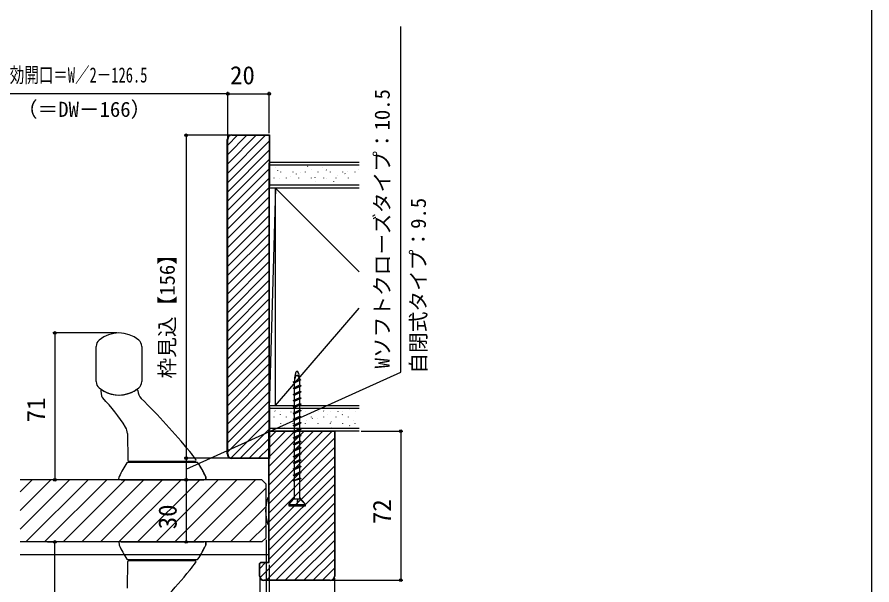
# Model space of a CAD drawing. Units: millimetres, scale not verified. Extents: x -525 to 525, y -783 to 779.
# Drawn here: x 112.3 to 525, y -627.9 to -353.5 of the extents above; entities that cross this region are included whole.
import ezdxf
from ezdxf.enums import TextEntityAlignment as Align

# ---------------------------------------------------------------- set-up
doc = ezdxf.new("R2010")
doc.units = ezdxf.units.MM
doc.header["$LTSCALE"] = 4
for name, color, linetype in [('0-4_YKK_12', 2, 'Continuous'), ('0-5_YKK_13', 4, 'Continuous'), ('0-7_YKK_D', 6, 'Continuous'), ('0-8_YKK_ZWAK', 7, 'Continuous'), ('0-9_YSS_K', 3, 'Continuous'), ('0-A_YSS_KE', 3, 'Continuous')]:
    doc.layers.add(name, color=color, linetype=linetype)
doc.styles.add('ＭＳ ゴシック', font='')
doc.styles.get('ＭＳ ゴシック').set_extended_font_data('MS Gothic')

msp = doc.modelspace()

# ---------------------------------------------------------------- linework, layer by layer
at = {"layer": '0-4_YKK_12'}
for p, q in [((230.5, -577.108), (113.82, -577.108)), ((113.82, -582.933), (119.645, -577.108)), ((113.82, -591.913), (128.625, -577.108)), ((113.82, -600.893), (137.605, -577.108)), ((116.585, -607.108), (146.585, -577.108)), ((125.566, -607.108), (155.566, -577.108)), ((134.546, -607.108), (164.546, -577.108)), ((143.526, -607.108), (173.526, -577.108)), ((152.506, -607.108), (182.506, -577.108)), ((161.487, -607.108), (191.487, -577.108)), ((170.467, -607.108), (200.467, -577.108)), ((179.447, -607.108), (209.447, -577.108)), ((188.427, -607.108), (218.427, -577.108)), ((197.408, -607.108), (227.408, -577.108)), ((230.5, -577.108), (232.5, -579.108)), ((206.388, -607.108), (232.5, -580.996)), ((232.5, -605.108), (232.5, -579.108)), ((215.368, -607.108), (232.398, -590.078)), ((224.348, -607.108), (232.5, -598.957)), ((230.5, -607.108), (232.5, -605.108)), ((230.5, -607.108), (113.82, -607.108)), ((113.82, -613.108), (234, -613.108))]:
    msp.add_line(p, q, dxfattribs=at)
at = {"layer": '0-5_YKK_13'}
for p, q in [((150.5, -529.594), (150.5, -512.623)), ((172.5, -512.623), (172.5, -529.594)), ((245.6, -529.808), (249.4, -528.608)), ((245.6, -529.808), (246.2, -530.157)), ((245.6, -532.808), (248.8, -531.26)), ((245.6, -532.808), (249.4, -531.608)), ((246.2, -530.157), (249.4, -528.608)), ((246.2, -532.55), (246.2, -530.157)), ((246.2, -533.157), (249.4, -531.608)), ((248.8, -531.26), (248.8, -528.899)), ((248.8, -531.26), (249.4, -531.608)), ((248.8, -534.26), (248.8, -531.899)), ((152.708, -534.286), (153.097, -536.494)), ((245.6, -532.808), (246.2, -533.157)), ((245.6, -535.808), (248.8, -534.26)), ((245.6, -535.808), (249.4, -534.608)), ((245.6, -535.808), (246.2, -536.157)), ((246.2, -535.55), (246.2, -533.157)), ((246.2, -536.157), (249.4, -534.608)), ((246.2, -538.55), (246.2, -536.157)), ((248.8, -534.26), (249.4, -534.608)), ((248.8, -537.26), (248.8, -534.899)), ((245.6, -538.808), (248.8, -537.26)), ((245.6, -538.808), (249.4, -537.608)), ((245.6, -538.808), (246.2, -539.157)), ((245.6, -541.808), (248.8, -540.26)), ((245.6, -541.808), (249.4, -540.608)), ((246.2, -539.157), (249.4, -537.608)), ((246.2, -541.55), (246.2, -539.157)), ((246.2, -542.157), (249.4, -540.608)), ((248.8, -537.26), (249.4, -537.608)), ((248.8, -540.26), (248.8, -537.899)), ((248.8, -540.26), (249.4, -540.608)), ((245.6, -541.808), (246.2, -542.157)), ((245.6, -544.808), (248.8, -543.26)), ((245.6, -544.808), (249.4, -543.608)), ((246.2, -544.55), (246.2, -542.157)), ((246.2, -545.157), (249.4, -543.608)), ((248.8, -543.26), (248.8, -540.867)), ((248.8, -543.26), (249.4, -543.608)), ((248.8, -546.26), (248.8, -543.867)), ((245.6, -544.808), (246.2, -545.157)), ((245.6, -547.808), (248.8, -546.26)), ((245.6, -547.808), (249.4, -546.608)), ((245.6, -547.808), (246.2, -548.157)), ((246.2, -547.55), (246.2, -545.157)), ((246.2, -548.157), (249.4, -546.608)), ((246.2, -550.55), (246.2, -548.157)), ((248.8, -546.26), (249.4, -546.608)), ((248.8, -549.26), (248.8, -546.867)), ((245.6, -550.808), (248.8, -549.26)), ((245.6, -550.808), (249.4, -549.608)), ((245.6, -550.808), (246.2, -551.157)), ((245.6, -553.808), (248.8, -552.26)), ((245.6, -553.808), (249.4, -552.608)), ((246.2, -551.157), (249.4, -549.608)), ((246.2, -553.55), (246.2, -551.157)), ((246.2, -554.157), (249.4, -552.608)), ((248.8, -549.26), (249.4, -549.608)), ((248.8, -552.26), (248.8, -549.867)), ((248.8, -552.26), (249.4, -552.608)), ((248.8, -555.26), (248.8, -552.867)), ((165.583, -554.716), (165.808, -567.617)), ((245.6, -553.808), (246.2, -554.157)), ((245.6, -556.808), (248.8, -555.26)), ((245.6, -556.808), (249.4, -555.608)), ((245.6, -556.808), (246.2, -557.157)), ((246.2, -556.55), (246.2, -554.157)), ((246.2, -557.157), (249.4, -555.608)), ((248.8, -555.26), (249.4, -555.608)), ((248.8, -558.26), (248.8, -555.867)), ((245.6, -559.808), (248.8, -558.26)), ((245.6, -559.808), (249.4, -558.608)), ((245.6, -559.808), (246.2, -560.157)), ((246.2, -559.518), (246.2, -557.157)), ((246.2, -560.157), (249.4, -558.608)), ((246.2, -562.55), (246.2, -560.157)), ((248.8, -558.26), (249.4, -558.608)), ((248.8, -561.26), (248.8, -558.899)), ((245.6, -562.808), (248.8, -561.26)), ((245.6, -562.808), (249.4, -561.608)), ((245.6, -562.808), (246.2, -563.157)), ((245.6, -565.808), (248.8, -564.26)), ((245.6, -565.808), (249.4, -564.608)), ((246.2, -563.157), (249.4, -561.608)), ((246.2, -565.518), (246.2, -563.157)), ((246.2, -566.157), (249.4, -564.608)), ((248.8, -561.26), (249.4, -561.608)), ((248.8, -564.26), (248.8, -561.867)), ((248.8, -564.26), (249.4, -564.608)), ((248.8, -567.26), (248.8, -564.899)), ((166.308, -568.108), (166.809, -568.108)), ((166.316, -568.608), (166.379, -568.608)), ((166.379, -568.608), (198.621, -568.608)), ((166.809, -568.108), (197.598, -568.108)), ((168.8, -568.608), (168.8, -568.108)), ((196.2, -568.608), (196.2, -568.108)), ((198.621, -568.608), (198.684, -568.608)), ((245.6, -565.808), (246.2, -566.157)), ((245.6, -568.808), (248.8, -567.26)), ((245.6, -568.808), (249.4, -567.608)), ((245.6, -568.808), (246.2, -569.157)), ((246.2, -568.55), (246.2, -566.157)), ((246.2, -569.157), (249.4, -567.608)), ((246.2, -571.55), (246.2, -569.157)), ((248.8, -567.26), (249.4, -567.608)), ((248.8, -570.26), (248.8, -567.867)), ((245.6, -571.808), (248.8, -570.26)), ((245.6, -571.808), (249.4, -570.608)), ((245.6, -571.808), (246.2, -572.157)), ((245.6, -574.808), (248.8, -573.26)), ((245.6, -574.808), (249.4, -573.608)), ((246.2, -572.157), (249.4, -570.608)), ((246.2, -574.55), (246.2, -572.157)), ((246.2, -575.157), (249.4, -573.608)), ((248.8, -570.26), (249.4, -570.608)), ((248.8, -573.26), (248.8, -570.867)), ((248.8, -573.26), (249.4, -573.608)), ((162.5, -577.108), (202.5, -577.108)), ((203.495, -576.973), (203.448, -575.608)), ((245.6, -574.808), (246.2, -575.157)), ((245.6, -577.608), (248.8, -576.06)), ((245.6, -577.608), (249.4, -576.408)), ((246.2, -577.35), (246.2, -575.157)), ((246.2, -586.308), (246.2, -577.437)), ((248.8, -576.06), (248.8, -573.867)), ((248.8, -576.06), (249.4, -576.408)), ((248.8, -585.923), (248.8, -576.58)), ((233.8, -585.708), (233.52, -585.708)), ((233.8, -585.708), (233.8, -598.508)), ((248.8, -585.923), (248.6, -586.308)), ((243.5, -589.008), (243.5, -589.608)), ((243.5, -589.608), (251.5, -589.608)), ((246, -586.308), (248.8, -586.308)), ((247.5, -589.008), (247.773, -586.308)), ((247.5, -589.008), (248, -586.308)), ((251.5, -589.008), (248.8, -586.308)), ((251.5, -589.608), (251.5, -589.008)), ((233.52, -598.508), (233.8, -598.508)), ((162.5, -607.108), (202.5, -607.108)), ((203.495, -607.244), (203.448, -608.608)), ((165.583, -629.501), (165.808, -616.6)), ((166.308, -616.108), (166.809, -616.108)), ((166.316, -615.608), (166.379, -615.608)), ((166.379, -615.608), (198.621, -615.608)), ((166.809, -616.108), (197.598, -616.108)), ((168.8, -615.608), (168.8, -616.108)), ((196.2, -615.608), (196.2, -616.108)), ((198.621, -615.608), (198.684, -615.608))]:
    msp.add_line(p, q, dxfattribs=at)
for points in [[(154.019, -534.11), (153.864, -534.019), (153.72, -533.933), (153.594, -533.856), (153.503, -533.799), (153.468, -533.777)], [(169.764, -533.627), (169.698, -533.67), (169.531, -533.778), (169.308, -533.916)], [(165.787, -568.608), (165.821, -568.608), (165.915, -568.608), (166.051, -568.608), (166.209, -568.608), (166.379, -568.608)], [(197.598, -568.108), (197.721, -568.108), (197.84, -568.108), (197.952, -568.108), (198.051, -568.108), (198.131, -568.108), (198.184, -568.108), (198.202, -568.108)], [(198.621, -568.608), (198.742, -568.608), (198.86, -568.608), (198.97, -568.608), (199.066, -568.608), (199.144, -568.608), (199.195, -568.608), (199.213, -568.608)], [(162.5, -577.108), (161.5, -577.108), (161.549, -575.713)], [(203.451, -575.713), (203.5, -577.108), (202.5, -577.108)], [(243.5, -589.008), (251.5, -589.008), (248.8, -585.676)], [(246, -586.308), (243.5, -589.008), (246.2, -585.676)], [(162.5, -607.108), (161.5, -607.108), (161.549, -608.503)], [(161.549, -608.504), (161.549, -608.504), (161.549, -608.503), (161.549, -608.503), (161.549, -608.503)], [(161.598, -608.703), (161.598, -608.703), (161.598, -608.703), (161.598, -608.703), (161.598, -608.703), (161.598, -608.703), (161.598, -608.703), (161.598, -608.704), (161.598, -608.704)], [(203.451, -608.503), (203.5, -607.108), (202.5, -607.108)], [(203.451, -608.503), (203.451, -608.503), (203.451, -608.503), (203.451, -608.504), (203.451, -608.504)], [(165.787, -615.608), (165.821, -615.608), (165.915, -615.608), (166.051, -615.608), (166.209, -615.608), (166.379, -615.608)], [(197.598, -616.108), (197.721, -616.108), (197.84, -616.108), (197.952, -616.108), (198.051, -616.108), (198.131, -616.108), (198.184, -616.108), (198.202, -616.108)], [(198.621, -615.608), (198.742, -615.608), (198.86, -615.608), (198.97, -615.608), (199.066, -615.608), (199.144, -615.608), (199.195, -615.608), (199.213, -615.608)]]:
    msp.add_lwpolyline(points, dxfattribs=at)
for points in [[(161.549, -575.713), (161.549, -575.713), (161.549, -575.713), (161.549, -575.713)], [(161.598, -575.513), (161.598, -575.513), (161.598, -575.513), (161.598, -575.513), (161.598, -575.513), (161.598, -575.513), (161.598, -575.513), (161.598, -575.513)], [(203.451, -575.713), (203.451, -575.713), (203.451, -575.713), (203.451, -575.713)]]:
    msp.add_lwpolyline(points, close=True, dxfattribs=at)
for centre, radius, start, end in [((161.5, -521.108), 15, 50.4788, 129.5212), ((154.5, -512.623), 4, 129.5212, 180), ((168.5, -512.623), 4, 360, 50.4788), ((154.5, -529.594), 4, 180, 230.4788), ((168.5, -529.594), 4, 309.5212, 360), ((161.5, -521.108), 15, 230.4788, 309.5212), ((153.2, -534.199), 0.5, 57.62322, 190), ((161.5, -521.108), 15, 240.08524, 301.3671), ((170.039, -534.044), 0.5, 4.66765, 123.43083), ((176.518, -533.515), 6, 184.66765, 225.17028), ((155.066, -536.146), 2, 190, 224.4781), ((96.558, -593.598), 80, 31.60243, 44.4781), ((-74.463, -785.992), 350, 39.47926, 45.17028), ((159.584, -554.821), 6, 1, 31.60243), ((149.375, -601.61), 60, 34.85225, 39.47926), ((215.625, -601.61), 60, 146.88973, 154.21782), ((165.787, -569.108), 0.5, 90, 146.88973), ((166.308, -567.608), 0.5, 181, 270), ((198.202, -567.608), 0.5, 270, 34.85225), ((199.213, -569.108), 0.5, 33.11027, 90), ((149.375, -601.61), 60, 25.78218, 33.11027), ((149.375, -601.61), 60, 25.68141, 31.50112), ((162.048, -575.731), 0.5, 154.21785, 178), ((162.048, -575.731), 0.5, 154.2168, 178.00012), ((202.952, -575.731), 0.5, 1.99988, 25.7832), ((253.28, -592.108), 20.98, 162.8442, 197.1558), ((233.52, -586.008), 0.3, 90, 162.8442), ((233.52, -598.208), 0.3, 197.1558, 270), ((162.048, -608.486), 0.5, 182, 205.78215), ((162.048, -608.486), 0.5, 181.99988, 205.7832), ((215.625, -582.606), 60, 205.78218, 213.11027), ((149.375, -582.606), 60, 326.88973, 334.21782), ((149.375, -582.606), 60, 328.49888, 334.31859), ((202.952, -608.486), 0.5, 334.2168, 358.00012), ((165.787, -615.108), 0.5, 213.11027, 270), ((166.308, -616.608), 0.5, 90, 179), ((149.375, -582.606), 60, 320.52074, 325.14775), ((198.202, -616.608), 0.5, 325.14775, 90), ((199.213, -615.108), 0.5, 270, 326.88973), ((-74.463, -398.225), 350, 314.82972, 320.52074)]:
    msp.add_arc(centre, radius, start, end, dxfattribs=at)
for major_axis, ratio, start_param in [((0, -5), 0.26, 1.7325343), ((0, -3), 0.433333, 1.8392832)]:
    msp.add_ellipse((247.5, -529.608), major_axis=major_axis, ratio=ratio, start_param=start_param, end_param=4.712389, dxfattribs=at)
at = {"layer": '0-7_YKK_D'}
for p, q in [((214, -390.608), (96, -390.608)), ((214, -411.608), (214, -389.608)), ((214, -411.608), (214, -389.608)), ((214, -390.608), (234, -390.608)), ((234, -409.608), (234, -389.608)), ((215, -410.608), (193, -410.608)), ((194, -410.608), (194, -566.608)), ((160.5, -506.108), (129.5, -506.108)), ((130.5, -506.108), (130.5, -577.108)), ((278.5, -553.608), (298.5, -553.608)), ((297.5, -553.608), (297.5, -625.608)), ((215, -566.608), (193, -566.608)), ((215, -566.608), (193, -566.608)), ((194, -566.608), (194, -577.108)), ((194, -577.108), (194, -607.108)), ((232.5, -606.108), (232.497, -719.112)), ((232.5, -606.108), (232.5, -679.108)), ((232.5, -606.108), (232.5, -719.112)), ((126.977, -607.108), (131.5, -607.108)), ((130.5, -678.108), (130.5, -607.108)), ((194, -607.108), (195, -607.108)), ((234, -618.108), (234, -719.112)), ((234, -618.108), (234, -719.112)), ((229.5, -624.608), (229.5, -679.108)), ((264.5, -625.608), (298.5, -625.608)), ((265.5, -624.608), (265.5, -739.107)), ((265.5, -624.608), (265.5, -719.112))]:
    msp.add_line(p, q, dxfattribs=at)
msp.add_lwpolyline([(194, -571.858), (297.5, -525.118), (297.5, -358.05)], dxfattribs=at)
for centre in [(214, -390.608), (214, -390.608), (234, -390.608), (194, -410.608), (130.5, -506.108), (297.5, -553.608), (194, -566.608), (194, -566.608), (130.5, -577.108), (194, -577.108), (194, -577.108), (130.5, -607.108), (194, -607.108), (297.5, -625.608)]:
    msp.add_circle(centre, 0.637, dxfattribs=at)
at = {"layer": '0-8_YKK_ZWAK'}
msp.add_lwpolyline([(-525, -783.3), (525, -783.3), (525, 746.7)], dxfattribs=at)
at = {"layer": '0-9_YSS_K'}
for p, q in [((214, -415.401), (218.793, -410.608)), ((214, -419.891), (223.283, -410.608)), ((214, -424.381), (227.773, -410.608)), ((214, -428.872), (232.263, -410.608)), ((214, -433.362), (233.996, -413.366)), ((214, -437.852), (233.99, -417.862)), ((214, -442.342), (233.984, -422.358)), ((234, -423.608), (234, -436.108)), ((234, -553.108), (234, -424.108)), ((214, -446.832), (233.977, -426.855)), ((277.5, -425.108), (234, -425.108)), ((236.432, -425.197), (236.432, -425.108)), ((236.901, -426.112), (236.894, -426.093)), ((238.258, -427.598), (238.148, -427.431)), ((239.662, -428.427), (239.662, -428.327)), ((242.412, -425.197), (242.412, -425.108)), ((245.642, -428.427), (245.642, -428.327)), ((248.392, -425.197), (248.392, -425.108)), ((249.092, -428.448), (249.085, -428.429)), ((251.622, -428.427), (251.622, -428.327)), ((252.711, -425.757), (252.6, -425.591)), ((254.316, -427.156), (254.31, -427.137)), ((254.372, -425.197), (254.372, -425.108)), ((257.602, -428.427), (257.602, -428.327)), ((259.574, -425.958), (259.567, -425.939)), ((260.352, -425.197), (260.352, -425.108)), ((261.717, -427.526), (261.607, -427.359)), ((263.582, -428.427), (263.582, -428.327)), ((266.332, -425.197), (266.332, -425.108)), ((269.562, -428.427), (269.562, -428.327)), ((270.723, -429.295), (270.613, -429.128)), ((271.765, -428.295), (271.759, -428.276)), ((272.312, -425.197), (272.312, -425.108)), ((275.542, -428.427), (275.542, -428.327)), ((276.99, -427.003), (276.983, -426.984)), ((214, -451.322), (233.971, -431.351)), ((236.432, -431.277), (236.432, -431.177)), ((238.843, -431.598), (238.837, -431.579)), ((242.412, -431.277), (242.412, -431.177)), ((244.101, -430.4), (244.095, -430.381)), ((247.264, -429.367), (247.154, -429.2)), ((248.392, -431.277), (248.392, -431.177)), ((254.372, -431.277), (254.372, -431.177)), ((256.271, -431.136), (256.16, -430.969)), ((256.292, -432.737), (256.286, -432.718)), ((260.352, -431.277), (260.352, -431.177)), ((261.517, -431.444), (261.51, -431.426)), ((265.277, -432.905), (265.167, -432.738)), ((266.332, -431.277), (266.332, -431.177)), ((266.775, -430.247), (266.768, -430.228)), ((272.312, -431.277), (272.312, -431.177)), ((214, -455.812), (233.965, -435.848)), ((234, -434.608), (277.5, -434.608)), ((237, -436.108), (234, -542.608)), ((237, -436.108), (277.5, -476.608)), ((239.662, -434.507), (239.662, -434.407)), ((245.642, -434.507), (245.642, -434.407)), ((251.622, -434.507), (251.622, -434.407)), ((257.602, -434.507), (257.602, -434.407)), ((263.582, -434.507), (263.582, -434.407)), ((269.562, -434.507), (269.562, -434.407)), ((273.975, -434.535), (273.968, -434.516)), ((274.24, -434.608), (274.173, -434.507)), ((275.542, -434.507), (275.542, -434.407)), ((214, -460.302), (233.958, -440.344)), ((214, -464.793), (233.952, -444.841)), ((214, -469.283), (233.946, -449.337)), ((214, -473.773), (233.939, -453.833)), ((214, -478.263), (233.933, -458.33)), ((214, -482.753), (233.927, -462.826)), ((214, -487.243), (233.921, -467.323)), ((214, -491.733), (233.914, -471.819)), ((214, -496.223), (233.908, -476.315)), ((214, -500.714), (233.902, -480.812)), ((214, -505.204), (233.895, -485.308)), ((214, -509.694), (233.889, -489.805)), ((214, -514.184), (233.883, -494.301)), ((237, -541.108), (277.5, -494.114)), ((214, -518.674), (233.876, -498.798)), ((214, -523.164), (233.87, -503.294)), ((214, -527.654), (233.864, -507.79)), ((214, -532.144), (233.858, -512.287)), ((214, -536.635), (233.851, -516.783)), ((214, -541.125), (233.845, -521.28)), ((214, -545.615), (233.839, -525.776)), ((214, -550.105), (233.832, -530.273)), ((214, -554.595), (233.826, -534.769)), ((214, -559.085), (233.82, -539.265)), ((214, -563.575), (233.814, -543.762)), ((234, -541.108), (234, -553.608)), ((277.5, -542.608), (234, -542.608)), ((236.901, -543.932), (236.791, -543.765)), ((239.662, -543.947), (239.662, -543.847)), ((244.67, -544.323), (244.663, -544.304)), ((245.642, -543.947), (245.642, -543.847)), ((249.928, -543.125), (249.921, -543.106)), ((251.622, -543.947), (251.622, -543.847)), ((257.602, -543.947), (257.602, -543.847)), ((260.36, -543.86), (260.25, -543.693)), ((263.582, -543.947), (263.582, -543.847)), ((267.343, -544.169), (267.337, -544.15)), ((269.562, -543.947), (269.562, -543.847)), ((272.601, -542.972), (272.594, -542.953)), ((275.542, -543.947), (275.542, -543.847)), ((215.516, -566.549), (233.807, -548.258)), ((234.455, -547.567), (234.448, -547.548)), ((236.432, -546.797), (236.432, -546.697)), ((239.446, -545.615), (239.439, -545.596)), ((242.412, -546.797), (242.412, -546.697)), ((245.908, -545.7), (245.797, -545.534)), ((248.392, -546.797), (248.392, -546.697)), ((251.87, -548.611), (251.864, -548.592)), ((254.372, -546.797), (254.372, -546.697)), ((254.914, -547.469), (254.804, -547.303)), ((257.128, -547.413), (257.122, -547.394)), ((260.352, -546.797), (260.352, -546.697)), ((262.119, -545.461), (262.112, -545.442)), ((266.332, -546.797), (266.332, -546.697)), ((269.367, -545.629), (269.256, -545.462)), ((272.312, -546.797), (272.312, -546.697)), ((274.544, -548.458), (274.537, -548.439)), ((219.947, -566.608), (233.801, -552.755)), ((234, -552.108), (277.5, -552.108)), ((239.662, -550.027), (239.662, -549.927)), ((241.655, -551.855), (241.649, -551.836)), ((245.642, -550.027), (245.642, -549.927)), ((246.646, -549.903), (246.639, -549.884)), ((251.622, -550.027), (251.622, -549.927)), ((257.602, -550.027), (257.602, -549.927)), ((263.582, -550.027), (263.582, -549.927)), ((263.92, -549.238), (263.81, -549.071)), ((264.329, -551.702), (264.322, -551.683)), ((269.319, -549.75), (269.313, -549.731)), ((269.562, -550.027), (269.562, -549.927)), ((272.927, -551.007), (272.816, -550.84)), ((275.542, -550.027), (275.542, -549.927)), ((234.114, -588.362), (265.5, -556.977)), ((234.132, -583.854), (264.378, -553.608)), ((234.15, -579.346), (259.888, -553.608)), ((234.168, -574.838), (255.398, -553.608)), ((234.186, -570.33), (250.908, -553.608)), ((234.2, -556.846), (237.437, -553.608)), ((234.2, -561.336), (241.927, -553.608)), ((234.2, -565.826), (246.418, -553.608)), ((224.437, -566.608), (233.8, -557.246)), ((228.927, -566.608), (233.8, -561.736)), ((234.096, -592.87), (265.5, -561.467)), ((233.418, -566.608), (233.8, -566.226)), ((234.078, -597.378), (265.5, -565.957)), ((234.061, -601.887), (265.5, -570.447)), ((234.043, -606.395), (265.5, -574.937)), ((234.025, -610.903), (265.5, -579.427)), ((234.007, -615.411), (265.5, -583.917)), ((229.619, -624.288), (265.5, -588.408)), ((232.789, -625.608), (265.5, -592.898)), ((237.279, -625.608), (265.5, -597.388)), ((241.77, -625.608), (265.5, -601.878)), ((246.26, -625.608), (265.5, -606.368)), ((250.75, -625.608), (265.5, -610.858)), ((229.5, -619.917), (232.309, -617.108)), ((255.24, -625.608), (265.5, -615.348)), ((259.73, -625.608), (265.5, -619.838)), ((264.473, -625.356), (265.248, -624.581))]:
    msp.add_line(p, q, dxfattribs=at)
at = {"layer": '0-A_YSS_KE'}
for p, q in [((213.8, -564.608), (213.8, -412.608)), ((214, -564.608), (214, -412.608)), ((234, -423.608), (277.5, -423.608)), ((234.2, -435.408), (234, -435.408)), ((234.2, -435.408), (234, -435.408)), ((277.5, -436.108), (234, -436.108)), ((237, -541.108), (237, -436.108)), ((234, -541.108), (277.5, -541.108)), ((234, -541.808), (234.2, -541.808)), ((234, -541.808), (234.2, -541.808)), ((277.5, -553.608), (234, -553.608)), ((240.8, -553.408), (240.8, -553.608)), ((258.7, -553.408), (258.7, -553.608)), ((263.5, -625.608), (231.5, -625.608)), ((263.5, -625.808), (231.5, -625.808))]:
    msp.add_line(p, q, dxfattribs=at)
for points in [[(216, -410.408), (234.2, -410.408), (234.2, -435.408)], [(216, -410.608), (234, -410.608), (234, -566.608), (216, -566.608)], [(234.2, -541.808), (234.2, -566.808), (216, -566.808)], [(229.3, -623.608), (229.3, -617.526), (229.917, -616.908), (233.8, -616.908), (233.8, -553.408), (240.8, -553.408)], [(229.5, -623.608), (229.5, -617.608), (230, -617.108), (234, -617.108), (234, -553.608), (265.5, -553.608), (265.5, -623.608)], [(258.7, -553.408), (265.7, -553.408), (265.7, -623.608)]]:
    msp.add_lwpolyline(points, dxfattribs=at)
for centre, radius, start, end in [((216, -412.608), 2.2, 90, 180), ((216, -412.608), 2, 90, 180), ((216, -564.608), 2.2, 180, 270), ((216, -564.608), 2, 180, 270), ((231.5, -623.608), 2.2, 180, 270), ((231.5, -623.608), 2, 180, 270), ((263.5, -623.608), 2, 270, 0), ((263.5, -623.608), 2.2, 270, 360)]:
    msp.add_arc(centre, radius, start, end, dxfattribs=at)

# ---------------------------------------------------------------- texts
at = {"layer": '0-7_YKK_D', "style": 'ＭＳ ゴシック', "width": 0.7}
msp.add_text('有効開口＝W／2－126.5', height=7.331, dxfattribs=at).set_placement((101.804, -387.302), align=Align.BOTTOM_LEFT)
at = {"layer": '0-7_YKK_D', "style": 'ＭＳ ゴシック'}
for s, height, p in [('20', 8.798, (215.136, -388.608)), ('（＝DW－166）', 7.331, (112.187, -403.915))]:
    msp.add_text(s, height=height, dxfattribs=at).set_placement(p, align=Align.BOTTOM_LEFT)
for s, height, p in [('Wソフトクローズタイプ：10.5', 7.331, (294.42, -523.232)), ('自閉式タイプ：9.5', 7.331, (311.886, -525.789)), ('枠見込【156】', 7.331, (190.636, -528.125)), ('71', 8.798, (128.5, -549.279)), ('30', 8.798, (192, -600.972)), ('72', 8.798, (295.5, -598.472))]:
    msp.add_text(s, height=height, rotation=90, dxfattribs=at).set_placement(p, align=Align.BOTTOM_LEFT)

doc.saveas('drawing.dxf')
